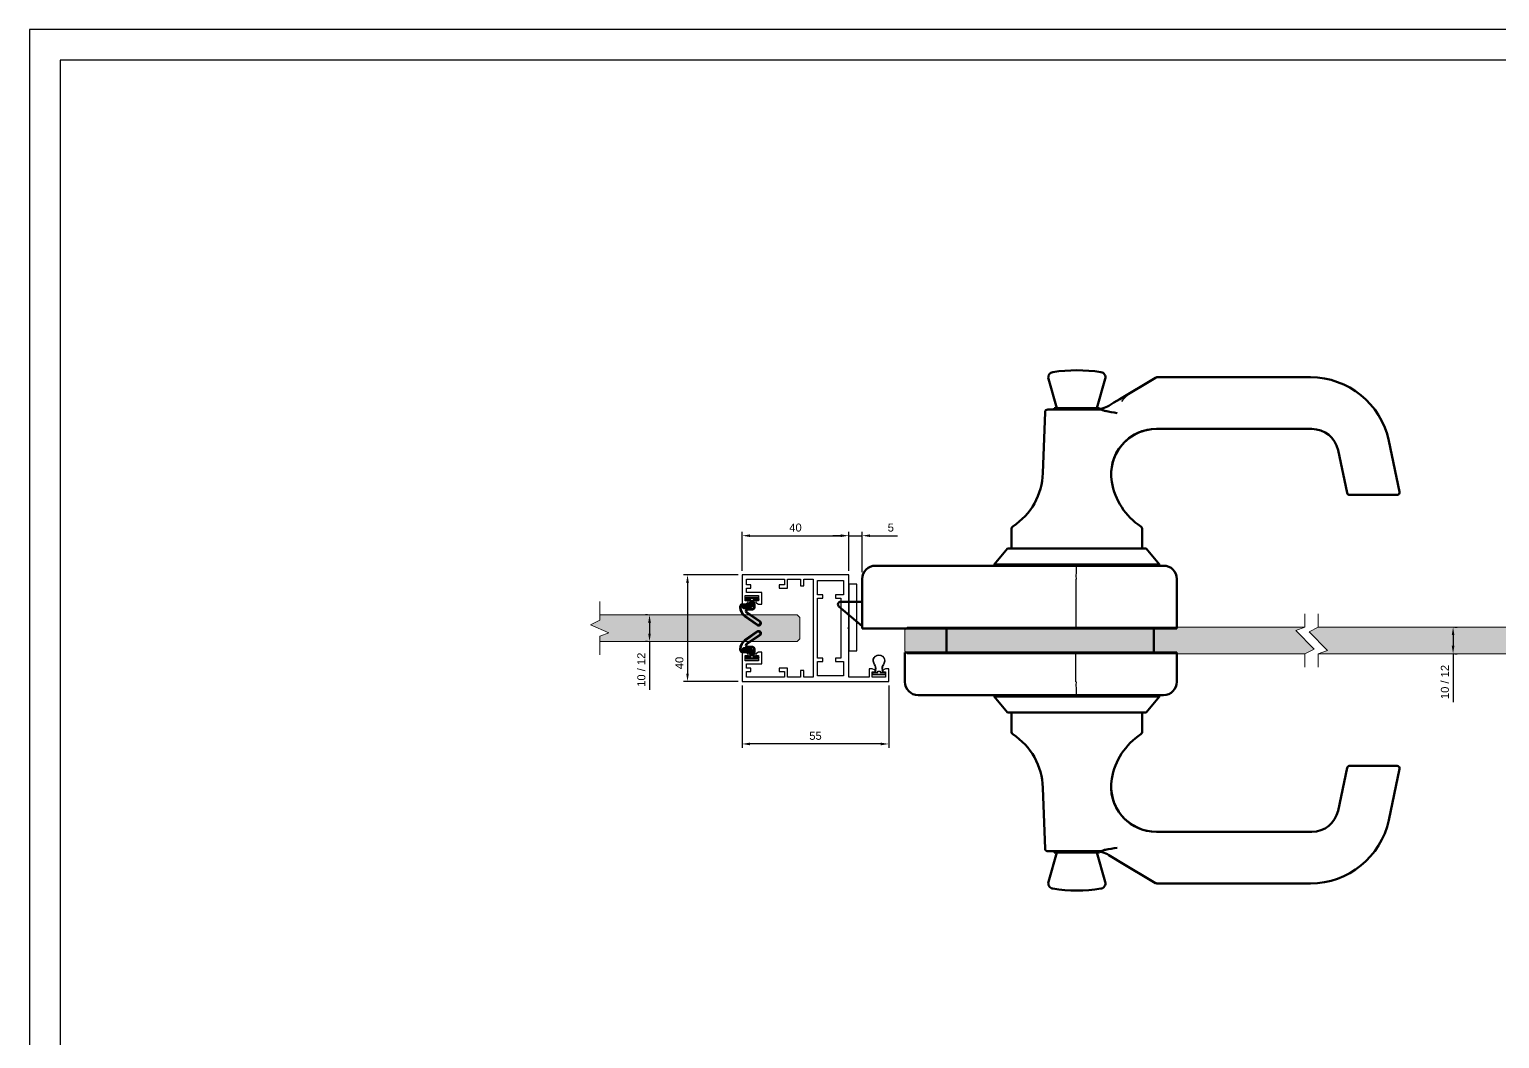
# Model space of a CAD drawing. Header units: millimetres. Extents: x 1679 to 2875, y 789 to 1630.
# Drawn here: x 1679 to 2230, y 1252 to 1630 of the extents above; entities that cross this region are included whole.
import ezdxf
from ezdxf.lldxf.tags import DXFTag

# ---------------------------------------------------------------- set-up
doc = ezdxf.new("R2010")
doc.units = ezdxf.units.MM
for name, color, linetype in [('48800_-_L2315', 7, 'Continuous'), ('48800_-_L3000', 7, 'Continuous'), ('Blocchi', 7, 'Continuous'), ('COMP', 41, 'Continuous'), ('MANIGLIA_HOPPE_H', 7, 'Continuous'), ('PARTENZA_VERTICA', 7, 'Continuous'), ('quote', 3, 'Continuous')]:
    doc.layers.add(name, color=color, linetype=linetype)
doc.layers.add('GLASS & JOINTS', color=250, linetype='Continuous', lineweight=13)
doc.layers.add('GLASS HATCH', color=7, linetype='Continuous', true_color=0xb8ffed, transparency=0.5)
doc.styles.get("Standard").update_dxf_attribs({"font": 'arial.ttf'})
tags = doc.linetypes.add('HIDDEN2', pattern=[4.7625, 3.175, -1.5875]).pattern_tags.tags
tags[6:7] = [DXFTag(74, 4), DXFTag(75, 0), DXFTag(340, '0'), DXFTag(46, 0.0), DXFTag(50, 0.0), DXFTag(44, 0.0), DXFTag(45, 0.0)]
tags[4:5] = [DXFTag(74, 4), DXFTag(75, 0), DXFTag(340, '0'), DXFTag(46, 0.0), DXFTag(50, 0.0), DXFTag(44, 0.0), DXFTag(45, 0.0)]
doc.dimstyles.new('ISO-25$0', dxfattribs={"dimtxt": 3, "dimasz": 3, "dimexe": 1.5, "dimexo": 1.5, "dimgap": 1.5, "dimtad": 1, "dimtxsty": 'Standard', "dimcen": 2.5, "dimadec": 0, "dimazin": 0, "dimtfac": 1, "dimtmove": 0, "dimatfit": 3, "dimfxl": 1, "dimarcsym": 0})

# ---------------------------------------------------------------- blocks, each defined once
blk = doc.blocks.new('maniglia Paris HCS vetro')
at = {"layer": 'MANIGLIA_HOPPE_H', "color": 3, "linetype": 'Continuous', "lineweight": 50}
for p, q in [((57.01, 87.05), (53.86, 98.03)), ((75.13, 98.03), (71.99, 87.05)), ((80.65, 90.46), (93.96, 98.46)), ((94.48, 98.61), (152.09, 98.61)), ((76.52, 87.98), (78.41, 89.12)), ((78.41, 89.12), (80.65, 90.46)), ((52.56, 85.59), (51.76, 62.72)), ((53.56, 86.55), (68.96, 86.55)), ((73, 87.05), (56, 87.05)), ((56, 87.05), (56, 86.55)), ((68.96, 86.55), (73.18, 86.55)), ((73, 86.68), (73, 87.05)), ((152.62, 79.26), (94.33, 79.26)), ((181.43, 74.84), (185.5, 55.71)), ((165.81, 55.29), (162.4, 71.34)), ((174.97, 54.5), (166.79, 54.5)), ((176.34, 54.5), (174.97, 54.5)), ((184.52, 54.5), (176.34, 54.5)), ((40.04, 41.86), (40.04, 34.5)), ((88.96, 34.5), (88.96, 41.86)), ((38.54, 34.5), (33.54, 28.5)), ((90.46, 34.5), (38.54, 34.5)), ((95.46, 28.5), (90.46, 34.5)), ((-11, 28), (8, 28)), ((8, 28), (64.5, 28)), ((95.46, 28.5), (33.54, 28.5)), ((33.54, 28.5), (33.54, 28)), ((97, 28), (64.5, 28)), ((95.46, 28), (95.46, 28.5)), ((-16, 23), (-16, 4.5)), ((102, 4.5), (102, 23)), ((-16, 5.29), (-24.72, 12.74)), ((-24.07, 14.5), (-16, 14.5)), ((-16, 4.5), (8, 4.5)), ((8, 4.5), (64.5, 4.5)), ((15.66, -4.5), (15.66, 4.5)), ((102, 4.5), (64.5, 4.5)), ((93.34, 4.5), (93.34, -4.5)), ((0, -4.5), (24, -4.5)), ((0, -15.5), (0, -4.5)), ((24, -4.5), (64.5, -4.5)), ((102, -4.5), (64.5, -4.5)), ((102, -15.5), (102, -4.5)), ((24, -20.5), (5, -20.5)), ((64.5, -20.5), (24, -20.5)), ((33.54, -20.5), (33.54, -21)), ((95.46, -21), (33.54, -21)), ((33.54, -21), (38.54, -27)), ((64.5, -20.5), (97, -20.5)), ((90.46, -27), (95.46, -21)), ((95.46, -21), (95.46, -20.5)), ((90.46, -27), (38.54, -27)), ((40.04, -27), (40.04, -34.35)), ((88.96, -34.35), (88.96, -27)), ((162.4, -63.84), (165.81, -47.79)), ((166.79, -47), (174.97, -47)), ((174.97, -47), (176.34, -47)), ((176.34, -47), (184.52, -47)), ((185.5, -48.21), (181.43, -67.34)), ((51.76, -55.22), (52.56, -78.09)), ((94.33, -71.76), (152.62, -71.76)), ((53.56, -79.05), (68.96, -79.05)), ((53.86, -90.53), (57.01, -79.55)), ((68.82, -79.05), (56, -79.05)), ((56, -79.05), (56, -79.55)), ((73, -79.55), (56, -79.55)), ((73.18, -79.05), (68.96, -79.05)), ((71.99, -79.55), (75.13, -90.53)), ((73, -79.55), (73, -79.18)), ((78.41, -81.62), (76.52, -80.48)), ((80.65, -82.96), (78.41, -81.62)), ((93.96, -90.96), (80.65, -82.96)), ((152.09, -91.1), (94.48, -91.1))]:
    blk.add_line(p, q, dxfattribs=at)
at = {"layer": 'MANIGLIA_HOPPE_H', "color": 3, "linetype": 'HIDDEN2', "lineweight": 25}
for p, q in [((64.17, 23), (64.17, 4.5)), ((64.17, -15.5), (64.17, -4.5))]:
    blk.add_line(p, q, dxfattribs=at)
at = {"layer": 'MANIGLIA_HOPPE_H', "color": 3, "linetype": 'Continuous', "lineweight": 50}
for centre, radius, start, end in [((55.79, 98.58), 2, 98.7588, 196.0015), ((64.5, 42.03), 59.22, 81.2412, 98.7588), ((73.21, 98.58), 2, 343.9985, 81.2412), ((94.48, 97.61), 1, 90, 120.9997), ((152.09, 68.61), 30, 12.0012, 90), ((53.56, 85.55), 1, 90, 177.9997), ((71.37, 96.55), 10, 270, 300.9997), ((109.45, 268.7), 185.9, 259.3786, 260.7535), ((94.34, 62.26), 17, 90, 189.6195), ((152.62, 69.26), 10, 11.9997, 90), ((26.78, 63.6), 25, 303.2644, 357.9997), ((102.22, 63.6), 25, 189.6195, 236.7356), ((166.79, 55.5), 1, 191.9997, 270), ((184.52, 55.5), 1, 270, 12.0012), ((41.04, 41.86), 1, 123.2644, 180), ((87.96, 41.86), 1, 0, 56.7356), ((-11, 23), 5, 90, 180), ((97, 23), 5, 0, 90), ((-24.07, 13.5), 1, 90, 229.5033), ((5, -15.5), 5, 180, 270), ((97, -15.5), 5, 270, 0), ((41.04, -34.35), 1, 180, 236.7352), ((26.78, -56.09), 25, 2.0003, 56.7352), ((102.22, -56.09), 25, 123.2648, 170.4091), ((87.96, -34.35), 1, 303.2648, 0), ((166.79, -48), 1, 90, 168.0003), ((184.52, -48), 1, 347.9988, 90), ((94.34, -54.76), 17, 170.4091, 270), ((152.62, -61.76), 10, 270, 348.0003), ((152.09, -61.1), 30, 270, 347.9988), ((53.56, -78.05), 1, 182.0003, 270), ((71.37, -89.05), 10, 59.0003, 90), ((109.45, -261.2), 185.9, 99.2465, 100.6214), ((55.79, -91.08), 2, 163.9985, 261.2412), ((64.5, -34.53), 59.22, 261.2412, 278.7588), ((73.21, -91.08), 2, 278.7588, 16.0015), ((94.48, -90.1), 1, 239.0003, 270)]:
    blk.add_arc(centre, radius, start, end, dxfattribs=at)
at = {"layer": 'MANIGLIA_HOPPE_H', "color": 3, "linetype": 'HIDDEN2', "lineweight": 25}
for centre, radius, start, end in [((99.89, 72.26), 25.52, 122.7362, 137.1865), ((332.37, 24.28), 268.2, 179.2054, 180.2736), ((332.37, -16.78), 268.2, 179.7264, 180.7946)]:
    blk.add_arc(centre, radius, start, end, dxfattribs=at)
for centre, start_param, end_param in [((94.33, 62.26), 0, 1.622245), ((94.33, -54.76), 1.520997, 3.141593)]:
    blk.add_ellipse(centre, major_axis=(0, 17), ratio=0.99986, start_param=start_param, end_param=end_param, dxfattribs=at)
at = {"layer": 'MANIGLIA_HOPPE_H', "color": 3, "linetype": 'Continuous', "lineweight": 50}
for centre, start_param, end_param in [((94.33, 62.26), 0, 1.614503), ((94.33, -54.76), 1.522329, 3.141593)]:
    blk.add_ellipse(centre, major_axis=(0, 17), ratio=0.99986, start_param=start_param, end_param=end_param, dxfattribs=at)
for points in [[(73.18, 86.55), (73.35, 86.55), (73.52, 86.54), (73.84, 86.47), (74, 86.41), (74.32, 86.28), (74.48, 86.2), (74.83, 86.07), (75, 86.02), (75.19, 85.98)], [(75.19, -78.48), (75, -78.52), (74.83, -78.57), (74.49, -78.7), (74.32, -78.78), (74, -78.91), (73.84, -78.97), (73.52, -79.04), (73.35, -79.05), (73.18, -79.05)]]:
    blk.add_open_spline(points, degree=3, knots=[0, 0, 0, 0, 0.25, 0.25, 0.5, 0.5, 0.75, 0.75, 1, 1, 1, 1], dxfattribs=at)
blk = doc.blocks.new('cassaporta Glass')
at = {"color": 4}
for p, q in [((20, 15), (15.2, 15)), ((15.2, 15), (15.2, 13.8)), ((15.2, 13.8), (15.77, 12.75)), ((15.77, 12.75), (16.4, 12.75)), ((16.4, 12.75), (16.4, 13.8)), ((16.4, 13.8), (18.4, 13.8)), ((18.4, 13.8), (18.4, 8.8)), ((20, -40), (20, 15)), ((15.77, 9.85), (15.2, 8.8)), ((15.2, 8.8), (15.2, 7.6)), ((15.2, 7.6), (18.4, 7.6)), ((16.4, 9.85), (15.77, 9.85)), ((16.4, 8.8), (16.4, 9.85)), ((18.4, 8.8), (16.4, 8.8)), ((18.4, 7.6), (18.4, 0)), ((-0.4, 0), (-20, 0)), ((-20, 0), (-20, -40)), ((-17.9, -11.8), (-17.9, -2)), ((-17.9, -2), (-12.45, -2)), ((-12.45, -2), (-12.45, -5)), ((-12.45, -5), (-11.25, -5)), ((-11.25, -5), (-11.25, -3)), ((-11.25, -3), (11.25, -3)), ((0, -0.4), (-0.4, 0)), ((0.4, 0), (0, -0.4)), ((18.4, 0), (0.4, 0)), ((11.25, -3), (11.25, -5)), ((11.25, -5), (12.45, -5)), ((12.45, -5), (12.45, -2)), ((12.45, -2), (17.9, -2)), ((17.9, -2), (17.9, -11.8)), ((-11.25, -9.8), (-12.45, -9.8)), ((-12.45, -9.8), (-12.45, -11.8)), ((-11.25, -11.8), (-11.25, -9.8)), ((12.45, -9.8), (11.25, -9.8)), ((11.25, -9.8), (11.25, -11.8)), ((12.45, -11.8), (12.45, -9.8)), ((-18.4, -16.9), (-18.4, -13.4)), ((-18.4, -13.4), (18.4, -13.4)), ((-12.45, -11.8), (-17.9, -11.8)), ((11.25, -11.8), (-11.25, -11.8)), ((17.9, -11.8), (12.45, -11.8)), ((18.4, -13.4), (18.4, -16.9)), ((-15.9, -16.9), (-18.4, -16.9)), ((-18.4, -22.95), (-18.4, -18.1)), ((-18.4, -18.1), (-15.9, -18.1)), ((-15.9, -18.1), (-15.9, -16.9)), ((18.4, -16.9), (15.9, -16.9)), ((15.9, -16.9), (15.9, -18.1)), ((15.9, -18.1), (18.4, -18.1)), ((18.4, -18.1), (18.4, -22.95)), ((-15, -22.95), (-18.4, -22.95)), ((-18.4, -38.4), (-18.4, -24.15)), ((-18.4, -24.15), (-16.2, -24.15)), ((-16.2, -24.15), (-16.2, -26.15)), ((-16.2, -26.15), (-15, -26.15)), ((-15, -26.15), (-15, -22.95)), ((18.4, -22.95), (15, -22.95)), ((15, -22.95), (15, -26.15)), ((15, -26.15), (16.2, -26.15)), ((16.2, -26.15), (16.2, -24.15)), ((16.2, -24.15), (18.4, -24.15)), ((18.4, -24.15), (18.4, -38.4)), ((-9, -32.6), (-13.4, -32.6)), ((-13.4, -32.6), (-13.4, -38.4)), ((-9, -33.8), (-9, -32.6)), ((13.4, -32.6), (9, -32.6)), ((9, -32.6), (9, -33.8)), ((13.4, -38.4), (13.4, -32.6)), ((-16.2, -38.4), (-18.4, -38.4)), ((-15, -36.7), (-16.2, -36.7)), ((-16.2, -36.7), (-16.2, -38.4)), ((-15, -38.4), (-15, -36.7)), ((-13.4, -38.4), (-15, -38.4)), ((-12.2, -38.8), (-12.2, -33.8)), ((-12.2, -33.8), (-10.2, -33.8)), ((-10.2, -33.8), (-10.2, -34.85)), ((-10.2, -34.85), (-9.58, -34.85)), ((-9.58, -37.75), (-10.2, -37.75)), ((-10.2, -37.75), (-10.2, -38.8)), ((-9.58, -34.85), (-9, -33.8)), ((-9, -38.8), (-9.58, -37.75)), ((9, -33.8), (9.57, -34.85)), ((9.57, -37.75), (9, -38.8)), ((9.57, -34.85), (10.2, -34.85)), ((10.2, -37.75), (9.57, -37.75)), ((10.2, -34.85), (10.2, -33.8)), ((10.2, -33.8), (12.2, -33.8)), ((10.2, -38.8), (10.2, -37.75)), ((12.2, -33.8), (12.2, -38.8)), ((15, -38.4), (13.4, -38.4)), ((16.2, -36.7), (15, -36.7)), ((15, -36.7), (15, -38.4)), ((16.2, -38.4), (16.2, -36.7)), ((18.4, -38.4), (16.2, -38.4)), ((-20, -40), (-9, -40)), ((-10.2, -38.8), (-12.2, -38.8)), ((-9, -40), (-9, -38.8)), ((9, -38.8), (9, -40)), ((9, -40), (20, -40)), ((12.2, -38.8), (10.2, -38.8))]:
    blk.add_line(p, q, dxfattribs=at)
blk = doc.blocks.new('48800')
at = {"layer": '48800_-_L3000', "linetype": 'Continuous', "lineweight": 5}
h = blk.add_hatch(dxfattribs=at)
h.set_pattern_fill('LINE', color=3, scale=2, angle=45, style=0)
h.set_pattern_definition([(45, (-6239.775, -3270.2284), (-4.490128, 4.490128), [])])
edge = h.paths.add_edge_path()
edge.add_arc((9.4, 2.41), 0.897, 334.1295, 494.3643)
edge.add_line((8.77, 3.05), (5.44, -1.86))
edge.add_arc((4.92, -1.52), 0.632, 270, 326.6991, ccw=False)
edge.add_arc((5, -1.51), 0.64, 180.3129, 262.8679, ccw=False)
edge.add_line((4.36, -1.52), (4.39, -0.03))
edge.add_arc((3.39, -0.03), 1, 0, 90)
edge.add_line((3.39, 0.97), (2.4, 0.97))
edge.add_arc((2.4, 0.71), 0.253, 90, 120)
edge.add_line((2.27, 0.93), (1.59, 0.54))
edge.add_arc((1.47, 0.76), 0.253, 270, 300, ccw=False)
edge.add_line((1.47, 0.51), (1.01, 0.51))
edge.add_line((1.01, 0.51), (1.01, 0.41))
edge.add_line((1.01, 0.41), (1.47, 0.41))
edge.add_arc((1.47, 0.76), 0.353, 270, 300)
edge.add_line((1.64, 0.45), (2.32, 0.85))
edge.add_arc((2.4, 0.71), 0.153, 90, 120, ccw=False)
edge.add_line((2.4, 0.87), (3.39, 0.87))
edge.add_arc((3.39, -0.03), 0.9, 0.0699, 90, ccw=False)
edge.add_line((4.29, -0.03), (4.26, -1.51))
edge.add_arc((5, -1.51), 0.74, 180.2005, 263.35)
edge.add_arc((4.92, -1.52), 0.732, 269.5118, 326.6433)
edge.add_line((5.53, -1.92), (8.85, 2.99))
edge.add_arc((9.4, 2.41), 0.797, -25.2784, 133.6585, ccw=False)
edge.add_line((10.12, 2.07), (6.71, -2.69))
edge.add_arc((3.54, -0.42), 3.9, 270, 324.4343, ccw=False)
edge.add_line((3.54, -4.32), (3.25, -4.32))
edge.add_arc((3.27, -3.48), 0.839, 196.694, 268.7318, ccw=False)
edge.add_line((2.47, -3.72), (2.5, -1.15))
edge.add_arc((2.15, -1.15), 0.353, 359.8862, 420)
edge.add_line((2.32, -0.85), (1.64, -0.45))
edge.add_arc((1.47, -0.76), 0.353, 60, 90)
edge.add_line((1.47, -0.41), (1.01, -0.41))
edge.add_line((1.01, -0.41), (1.01, -0.51))
edge.add_line((1.01, -0.51), (1.47, -0.51))
edge.add_arc((1.47, -0.76), 0.253, 60, 90, ccw=False)
edge.add_line((1.59, -0.54), (2.27, -0.93))
edge.add_arc((2.15, -1.15), 0.253, 0, 60, ccw=False)
edge.add_line((2.4, -1.15), (2.37, -3.74))
edge.add_arc((3.27, -3.48), 0.939, 195.7327, 268.8012)
edge.add_line((3.25, -4.42), (3.54, -4.42))
edge.add_arc((3.54, -0.42), 4, 270, 324.4343)
edge.add_line((6.8, -2.75), (10.2, 2.02))
at = {"layer": '48800_-_L2315', "color": 3, "linetype": 'Continuous', "lineweight": 50}
for p, q in [((2.37, 0.86), (2.37, 0.81)), ((2.37, 0.38), (2.37, 0.33)), ((3.25, 0.87), (3.25, 0.82)), ((2.37, -0.45), (2.37, -0.5)), ((2.37, -0.81), (2.37, -0.88)), ((3.25, -0.09), (3.25, -0.17)), ((3.25, -3.38), (3.25, -3.43)), ((3.25, -4.27), (3.25, -4.32))]:
    blk.add_line(p, q, dxfattribs=at)
at = {"layer": '48800_-_L3000', "color": 3, "linetype": 'Continuous', "lineweight": 50}
for p, q in [((0, 2.02), (0, -2.02)), ((0.76, 0.63), (0.76, 2.02)), ((1.47, 0.51), (1.01, 0.51)), ((1.01, 0.51), (1.01, 0.41)), ((1.01, 0.41), (1.47, 0.41)), ((1.96, 0.38), (1.01, 0.38)), ((2.27, 0.93), (1.59, 0.54)), ((1.64, 0.45), (2.32, 0.85)), ((2.35, 0.8), (1.7, 0.43)), ((1.7, 0.43), (1.96, 0.43)), ((3.39, 0.97), (2.4, 0.97)), ((2.4, 0.87), (3.39, 0.87)), ((3.39, 0.82), (2.4, 0.82)), ((8.77, 3.05), (5.44, -1.86)), ((5.53, -1.92), (8.85, 2.99)), ((8.88, 2.95), (5.57, -1.95)), ((6.67, -2.66), (10.07, 2.09)), ((10.12, 2.07), (6.71, -2.69)), ((6.8, -2.75), (10.2, 2.02)), ((0.76, -2.02), (0.76, -0.63)), ((1.01, -0.38), (2, -0.38)), ((1.47, -0.41), (1.01, -0.41)), ((1.01, -0.41), (1.01, -0.51)), ((1.01, -0.51), (1.47, -0.51)), ((1.59, -0.54), (2.27, -0.93)), ((2.32, -0.85), (1.64, -0.45)), ((2, -0.43), (1.7, -0.43)), ((1.7, -0.43), (2.35, -0.8)), ((2.4, -1.15), (2.37, -3.74)), ((2.47, -3.72), (2.5, -1.15)), ((2.55, -1.15), (2.52, -3.72)), ((2.95, -3.02), (2.95, -1.38)), ((3, -1.38), (3, -3.02)), ((3.25, -4.27), (3.54, -4.27)), ((3.54, -4.32), (3.25, -4.32)), ((3.25, -4.42), (3.54, -4.42)), ((3.76, -3.02), (3.76, -1.42)), ((3.81, -1.42), (3.81, -3.02)), ((4.21, -1.51), (4.24, -0.03)), ((4.29, -0.03), (4.26, -1.51)), ((4.36, -1.52), (4.39, -0.03))]:
    blk.add_line(p, q, dxfattribs=at)
for centre, radius, start, end in [((0.38, 2.02), 0.379, 0, 180), ((1.01, 0.63), 0.253, 180, 270), ((1.47, 0.76), 0.253, 270, 300), ((1.47, 0.76), 0.353, 270, 300), ((1.96, -1.42), 1.85, 0, 90), ((1.96, -1.42), 1.8, 0, 90), ((2.4, 0.71), 0.253, 90, 120), ((2.4, 0.71), 0.153, 90, 120), ((2.4, 0.71), 0.103, 90, 120), ((3.39, -0.03), 1, 0, 90), ((3.39, -0.03), 0.9, 0.0699, 90), ((3.39, -0.03), 0.85, 0.1094, 90), ((9.4, 2.41), 0.897, 334.1295, 134.3643), ((9.4, 2.41), 0.797, 334.7216, 133.6585), ((9.4, 2.41), 0.747, 335.0614, 133.2533), ((0.38, -2.02), 0.379, 180, 0), ((1.01, -0.63), 0.253, 90, 180), ((1.47, -0.76), 0.353, 60, 90), ((1.47, -0.76), 0.253, 60, 90), ((2, -1.38), 1, 0, 90), ((2, -1.38), 0.95, 0, 90), ((2.15, -1.15), 0.253, 0, 60), ((2.15, -1.15), 0.353, 359.8862, 60), ((2.15, -1.15), 0.403, 359.846, 60), ((3.27, -3.48), 0.939, 195.7327, 268.8012), ((3.27, -3.48), 0.839, 196.694, 268.7318), ((3.27, -3.48), 0.789, 197.2424, 268.6922), ((3.38, -3.02), 0.429, 180, 0), ((3.38, -3.02), 0.379, 180, 0), ((3.54, -0.42), 3.85, 270, 324.4343), ((3.54, -0.42), 3.9, 270, 324.4343), ((3.54, -0.42), 4, 270, 324.4343), ((5, -1.51), 0.79, 180.1525, 263.5452), ((5, -1.51), 0.74, 180.2005, 263.35), ((5, -1.51), 0.64, 180.3129, 262.8679), ((4.92, -1.52), 0.732, 269.5118, 326.6433), ((4.92, -1.52), 0.782, 269.3145, 326.6195), ((4.92, -1.52), 0.632, 270, 326.6991)]:
    blk.add_arc(centre, radius, start, end, dxfattribs=at)
at = {"layer": 'PARTENZA_VERTICA', "color": 3, "linetype": 'Continuous', "lineweight": 50}
for p, q in [((2.2, 0.72), (2.2, 0.77)), ((2.2, 0.36), (2.2, 0.41)), ((2.2, -0.45), (2.2, -0.4)), ((2.2, -0.77), (2.2, -0.72))]:
    blk.add_line(p, q, dxfattribs=at)
blk = doc.blocks.new('Cartiglio A3')
at = {"color": 6}
for points in [[(0, 726.876), (0, 0), (1034.376, 0), (1034.376, 726.876)], [(10, 716.876), (10, 10), (1024.376, 10), (1024.376, 716.876)]]:
    blk.add_lwpolyline(points, close=True, dxfattribs=at)
blk = doc.blocks.new('*D195')
at = {"layer": 'Defpoints', "color": 0, "transparency": 16777216}
for p in [(1985.89, 1440.15), (1945.89, 1425.48), (1985.89, 1425.48)]:
    blk.add_point(p, dxfattribs=at)
at = {"layer": 'quote', "color": 0, "lineweight": -2, "transparency": 16777216}
for p, q in [((1945.89, 1426.98), (1945.89, 1441.65)), ((1948.89, 1440.15), (1982.89, 1440.15)), ((1985.89, 1426.98), (1985.89, 1441.65))]:
    blk.add_line(p, q, dxfattribs=at)
at = {"layer": 'quote', "color": 0, "transparency": 16777216}
for points in [[(1948.89, 1440.65), (1948.89, 1439.65), (1945.89, 1440.15)], [(1982.89, 1440.65), (1982.89, 1439.65), (1985.89, 1440.15)]]:
    blk.add_solid(points, dxfattribs=at)
at = {"layer": 'quote', "color": 0, "transparency": 16777216, "insert": (1965.89, 1443.18), "char_height": 3, "attachment_point": 5}
blk.add_mtext('40', dxfattribs=at)
blk = doc.blocks.new('*D196')
at = {"layer": 'Defpoints', "color": 0, "transparency": 16777216}
for p in [(1945.89, 1385.48), (2000.89, 1385.48), (1945.89, 1362.09)]:
    blk.add_point(p, dxfattribs=at)
at = {"layer": 'quote', "color": 0, "lineweight": -2, "transparency": 16777216}
for p, q in [((1945.89, 1383.98), (1945.89, 1360.59)), ((2000.89, 1383.98), (2000.89, 1360.59)), ((1997.89, 1362.09), (1948.89, 1362.09))]:
    blk.add_line(p, q, dxfattribs=at)
at = {"layer": 'quote', "color": 0, "transparency": 16777216}
for points in [[(1948.89, 1362.59), (1948.89, 1361.59), (1945.89, 1362.09)], [(1997.89, 1362.59), (1997.89, 1361.59), (2000.89, 1362.09)]]:
    blk.add_solid(points, dxfattribs=at)
at = {"layer": 'quote', "color": 0, "transparency": 16777216, "insert": (1973.39, 1365.11), "char_height": 3, "attachment_point": 5}
blk.add_mtext('55', dxfattribs=at)
blk = doc.blocks.new('*D197')
at = {"layer": 'Defpoints', "color": 0, "transparency": 16777216}
for p in [(1945.89, 1425.48), (1925.42, 1385.48), (1945.89, 1385.48)]:
    blk.add_point(p, dxfattribs=at)
at = {"layer": 'quote', "color": 0, "lineweight": -2, "transparency": 16777216}
for p, q in [((1944.39, 1425.48), (1923.92, 1425.48)), ((1925.42, 1422.48), (1925.42, 1388.48)), ((1944.39, 1385.48), (1923.92, 1385.48))]:
    blk.add_line(p, q, dxfattribs=at)
at = {"layer": 'quote', "color": 0, "transparency": 16777216}
for points in [[(1924.92, 1422.48), (1925.92, 1422.48), (1925.42, 1425.48)], [(1924.92, 1388.48), (1925.92, 1388.48), (1925.42, 1385.48)]]:
    blk.add_solid(points, dxfattribs=at)
at = {"layer": 'quote', "color": 0, "transparency": 16777216, "insert": (1922.39, 1392.44), "char_height": 3, "attachment_point": 5, "rotation": 90}
blk.add_mtext('40', dxfattribs=at)
blk = doc.blocks.new('*D201')
at = {"layer": 'Defpoints', "color": 0, "transparency": 16777216}
for p in [(1985.89, 1440.15), (1985.89, 1425.48), (1990.89, 1424.98)]:
    blk.add_point(p, dxfattribs=at)
at = {"layer": 'quote', "color": 0, "lineweight": -2, "transparency": 16777216}
for p, q in [((1982.89, 1440.15), (1979.89, 1440.15)), ((1985.89, 1426.98), (1985.89, 1441.65)), ((1985.89, 1440.15), (1990.89, 1440.15)), ((1990.89, 1426.48), (1990.89, 1441.65)), ((1993.89, 1440.15), (2004.12, 1440.15))]:
    blk.add_line(p, q, dxfattribs=at)
at = {"layer": 'quote', "color": 0, "transparency": 16777216}
for points in [[(1982.89, 1440.65), (1982.89, 1439.65), (1985.89, 1440.15)], [(1993.89, 1440.65), (1993.89, 1439.65), (1990.89, 1440.15)]]:
    blk.add_solid(points, dxfattribs=at)
at = {"layer": 'quote', "color": 0, "transparency": 16777216, "insert": (2001.63, 1443.17), "char_height": 3, "attachment_point": 5}
blk.add_mtext('5', dxfattribs=at)
blk = doc.blocks.new('*D209')
at = {"layer": 'Defpoints', "color": 0, "transparency": 16777216}
for p in [(1911.96, 1410.48), (1911.17, 1400.48), (1911.96, 1400.48)]:
    blk.add_point(p, dxfattribs=at)
at = {"layer": 'quote', "color": 0, "lineweight": -2, "transparency": 16777216}
for p, q in [((1910.46, 1410.48), (1909.67, 1410.48)), ((1911.17, 1407.48), (1911.17, 1403.48)), ((1910.46, 1400.48), (1909.67, 1400.48)), ((1911.17, 1400.48), (1911.17, 1382.34))]:
    blk.add_line(p, q, dxfattribs=at)
at = {"layer": 'quote', "color": 0, "transparency": 16777216}
for points in [[(1910.67, 1407.48), (1911.67, 1407.48), (1911.17, 1410.48)], [(1910.67, 1403.48), (1911.67, 1403.48), (1911.17, 1400.48)]]:
    blk.add_solid(points, dxfattribs=at)
at = {"layer": 'quote', "color": 0, "transparency": 16777216, "insert": (1908.12, 1389.91), "char_height": 3, "attachment_point": 5, "rotation": 90}
blk.add_mtext('10 / 12', dxfattribs=at)
blk = doc.blocks.new('*D211')
at = {"layer": 'Defpoints', "color": 0, "transparency": 16777216}
for p in [(2211.64, 1405.88), (2211.64, 1395.88), (2212.43, 1395.88)]:
    blk.add_point(p, dxfattribs=at)
at = {"layer": 'quote', "color": 0, "lineweight": -2, "transparency": 16777216}
for p, q in [((2213.14, 1405.88), (2213.93, 1405.88)), ((2212.43, 1402.88), (2212.43, 1398.88)), ((2212.43, 1395.88), (2212.43, 1377.74)), ((2213.14, 1395.88), (2213.93, 1395.88))]:
    blk.add_line(p, q, dxfattribs=at)
at = {"layer": 'quote', "color": 0, "transparency": 16777216}
for points in [[(2211.93, 1402.88), (2212.93, 1402.88), (2212.43, 1405.88)], [(2211.93, 1398.88), (2212.93, 1398.88), (2212.43, 1395.88)]]:
    blk.add_solid(points, dxfattribs=at)
at = {"layer": 'quote', "color": 0, "transparency": 16777216, "insert": (2209.37, 1385.31), "char_height": 3, "attachment_point": 5, "rotation": 90}
blk.add_mtext('10 / 12', dxfattribs=at)
blk = doc.blocks.new('48750')
at = {"layer": 'COMP'}
for p, q in [((-3.8, 1.56), (-4.38, 1.84)), ((-1.46, 1.14), (-2.05, 1.14)), ((-4.38, -1.84), (-3.8, -1.56)), ((-2.05, -1.14), (-1.46, -1.14))]:
    blk.add_line(p, q, dxfattribs=at)
blk.add_lwpolyline([(-0.95, 1.75, -0.414214), (-1.45, 1.25), (-2.05, 1.25, -0.117054), (-3.75, 1.65), (-4.33, 1.94, 1.622467), (-4.33, -1.94), (-3.75, -1.65, -0.117054), (-2.05, -1.25), (-1.45, -1.25, -0.414214), (-0.95, -1.75), (-0.95, -2.41), (0, -2.41), (0, 2.41), (-0.95, 2.41)], format="xyb", close=True, dxfattribs=at)
blk.add_lwpolyline([(-0.1, 2.32), (-0.85, 2.32), (-0.85, 0.4), (-1.35, 0.4), (-1.35, -0.4), (-0.85, -0.4), (-0.85, -2.31), (-0.1, -2.31)], close=True, dxfattribs=at)
for centre, radius, start, end in [((-5.3, 0), 2.07, 63.2948, 296.7052), ((-2.05, 5.03), 3.89, 243.2948, 270), ((-1.46, 1.75), 0.61, 270, 0), ((-2.05, -5.03), 3.89, 90, 116.7052), ((-1.46, -1.75), 0.61, 0, 90)]:
    blk.add_arc(centre, radius, start, end, dxfattribs=at)

msp = doc.modelspace()

# ---------------------------------------------------------------- hatches: boundary and pattern name
at = {"layer": 'GLASS HATCH'}
h = msp.add_hatch(color=256, dxfattribs=at)
h.dxf.hatch_style = 1
h.paths.add_polyline_path([(1966.488, 1400.477), (1967.488, 1401.477), (1967.488, 1409.477), (1966.488, 1410.477), (1892.482, 1410.477), (1892.482, 1408.495), (1889.047, 1406.745), (1895.916, 1403.745), (1892.482, 1402.495), (1892.482, 1400.477)])
h = msp.add_hatch(color=256, dxfattribs=at)
h.dxf.hatch_style = 1
h.paths.add_polyline_path([(2156.929, 1395.913), (2160.328, 1397.645), (2153.459, 1404.645), (2156.894, 1405.895), (2156.894, 1405.913), (2007.888, 1405.913), (2006.888, 1404.913), (2006.888, 1396.913), (2007.888, 1395.913)])
h = msp.add_hatch(color=256, dxfattribs=at)
h.dxf.hatch_style = 1
h.paths.add_polyline_path([(2300.339, 1395.877), (2301.339, 1396.877), (2301.339, 1404.877), (2300.339, 1405.877), (2161.858, 1405.877), (2158.459, 1404.145), (2165.328, 1397.145), (2161.894, 1395.895), (2161.894, 1395.877)])

# ---------------------------------------------------------------- linework, layer by layer
msp.add_lwpolyline([(1985.888, 1396.977), (1988.888, 1396.977), (1988.888, 1421.977), (1985.888, 1421.977)], close=True)
at = {"layer": 'GLASS & JOINTS'}
for points in [[(1892.482, 1395.495), (1892.482, 1402.495), (1895.916, 1403.745), (1889.047, 1406.745), (1892.482, 1408.495), (1892.482, 1415.495)], [(1892.482, 1400.477), (1966.488, 1400.477), (1967.488, 1401.477), (1967.488, 1409.477), (1966.488, 1410.477), (1892.482, 1410.477)], [(2156.894, 1405.913), (2007.888, 1405.913), (2006.888, 1404.913), (2006.888, 1396.913), (2007.888, 1395.913), (2156.894, 1395.913)], [(2156.894, 1410.895), (2156.894, 1405.895), (2153.459, 1404.645), (2160.328, 1397.645), (2156.894, 1395.895), (2156.894, 1390.895)], [(2161.894, 1390.895), (2161.894, 1395.895), (2165.328, 1397.145), (2158.459, 1404.145), (2161.894, 1405.895), (2161.894, 1410.895)], [(2161.894, 1395.877), (2300.339, 1395.877), (2301.339, 1396.877), (2301.339, 1404.877), (2300.339, 1405.877), (2161.894, 1405.877)]]:
    msp.add_lwpolyline(points, dxfattribs=at)

# ---------------------------------------------------------------- block references
at = {"xscale": 1.15700614685312, "yscale": 1.15700614685312, "zscale": 1.15700614685312}
msp.add_blockref('Cartiglio A3', (1678.68, 788.932), dxfattribs=at)
at = {"rotation": 270}
msp.add_blockref('48800', (1949.588, 1416.821), dxfattribs=at)
at = {"xscale": -1, "rotation": 270}
msp.add_blockref('48800', (1949.588, 1394.134), dxfattribs=at)
at = {"layer": 'Blocchi', "color": 2}
msp.add_blockref('maniglia Paris HCS vetro', (2006.888, 1400.913), dxfattribs=at)
at = {"layer": 'Blocchi', "rotation": 270}
msp.add_blockref('cassaporta Glass', (1985.888, 1405.477), dxfattribs=at)
at = {"layer": 'Blocchi', "xscale": -1, "rotation": 90}
msp.add_blockref('48750', (1997.194, 1388.043), dxfattribs=at)

# ---------------------------------------------------------------- dimensions: what is measured, and where the dimension line sits
at = {"layer": 'quote'}
for base, p1, p2, picture, middle in [((1985.888, 1440.146), (1945.888, 1425.477), (1985.888, 1425.477), '*D195', (1965.888, 1443.178)), ((1945.888, 1362.087), (2000.888, 1385.477), (1945.888, 1385.477), '*D196', (1973.388, 1365.113))]:
    dim = msp.add_linear_dim(base=base, p1=p1, p2=p2, dimstyle='ISO-25$0', dxfattribs=at)
    dim.commit()
    dim.dimension.update_dxf_attribs({"geometry": picture, "text_midpoint": middle})
dim = msp.add_linear_dim(base=(1985.888, 1440.146), p1=(1990.888, 1424.977), p2=(1985.888, 1425.477), dimstyle='ISO-25$0', dxfattribs=at)
dim.commit()
dim.dimension.update_dxf_attribs({"geometry": '*D201', "text_midpoint": (2001.63, 1440.146), "dimtype": 160})
dim = msp.add_linear_dim(base=(1925.424, 1385.477), p1=(1945.888, 1425.477), p2=(1945.888, 1385.477), angle=90, dimstyle='ISO-25$0', dxfattribs=at)
dim.commit()
dim.dimension.update_dxf_attribs({"geometry": '*D197', "text_midpoint": (1925.424, 1392.444), "dimtype": 160})
for base, p1, p2, picture, middle in [((1911.172, 1400.477), (1911.959, 1410.477), (1911.959, 1400.477), '*D209', (1911.172, 1389.908)), ((2212.426, 1395.877), (2211.639, 1405.877), (2211.639, 1395.877), '*D211', (2212.426, 1385.308))]:
    dim = msp.add_linear_dim(base=base, p1=p1, p2=p2, angle=90, text='<> / 12', dimstyle='ISO-25$0', dxfattribs=at)
    dim.commit()
    dim.dimension.update_dxf_attribs({"geometry": picture, "text_midpoint": middle, "dimtype": 160})

doc.saveas('drawing.dxf')
